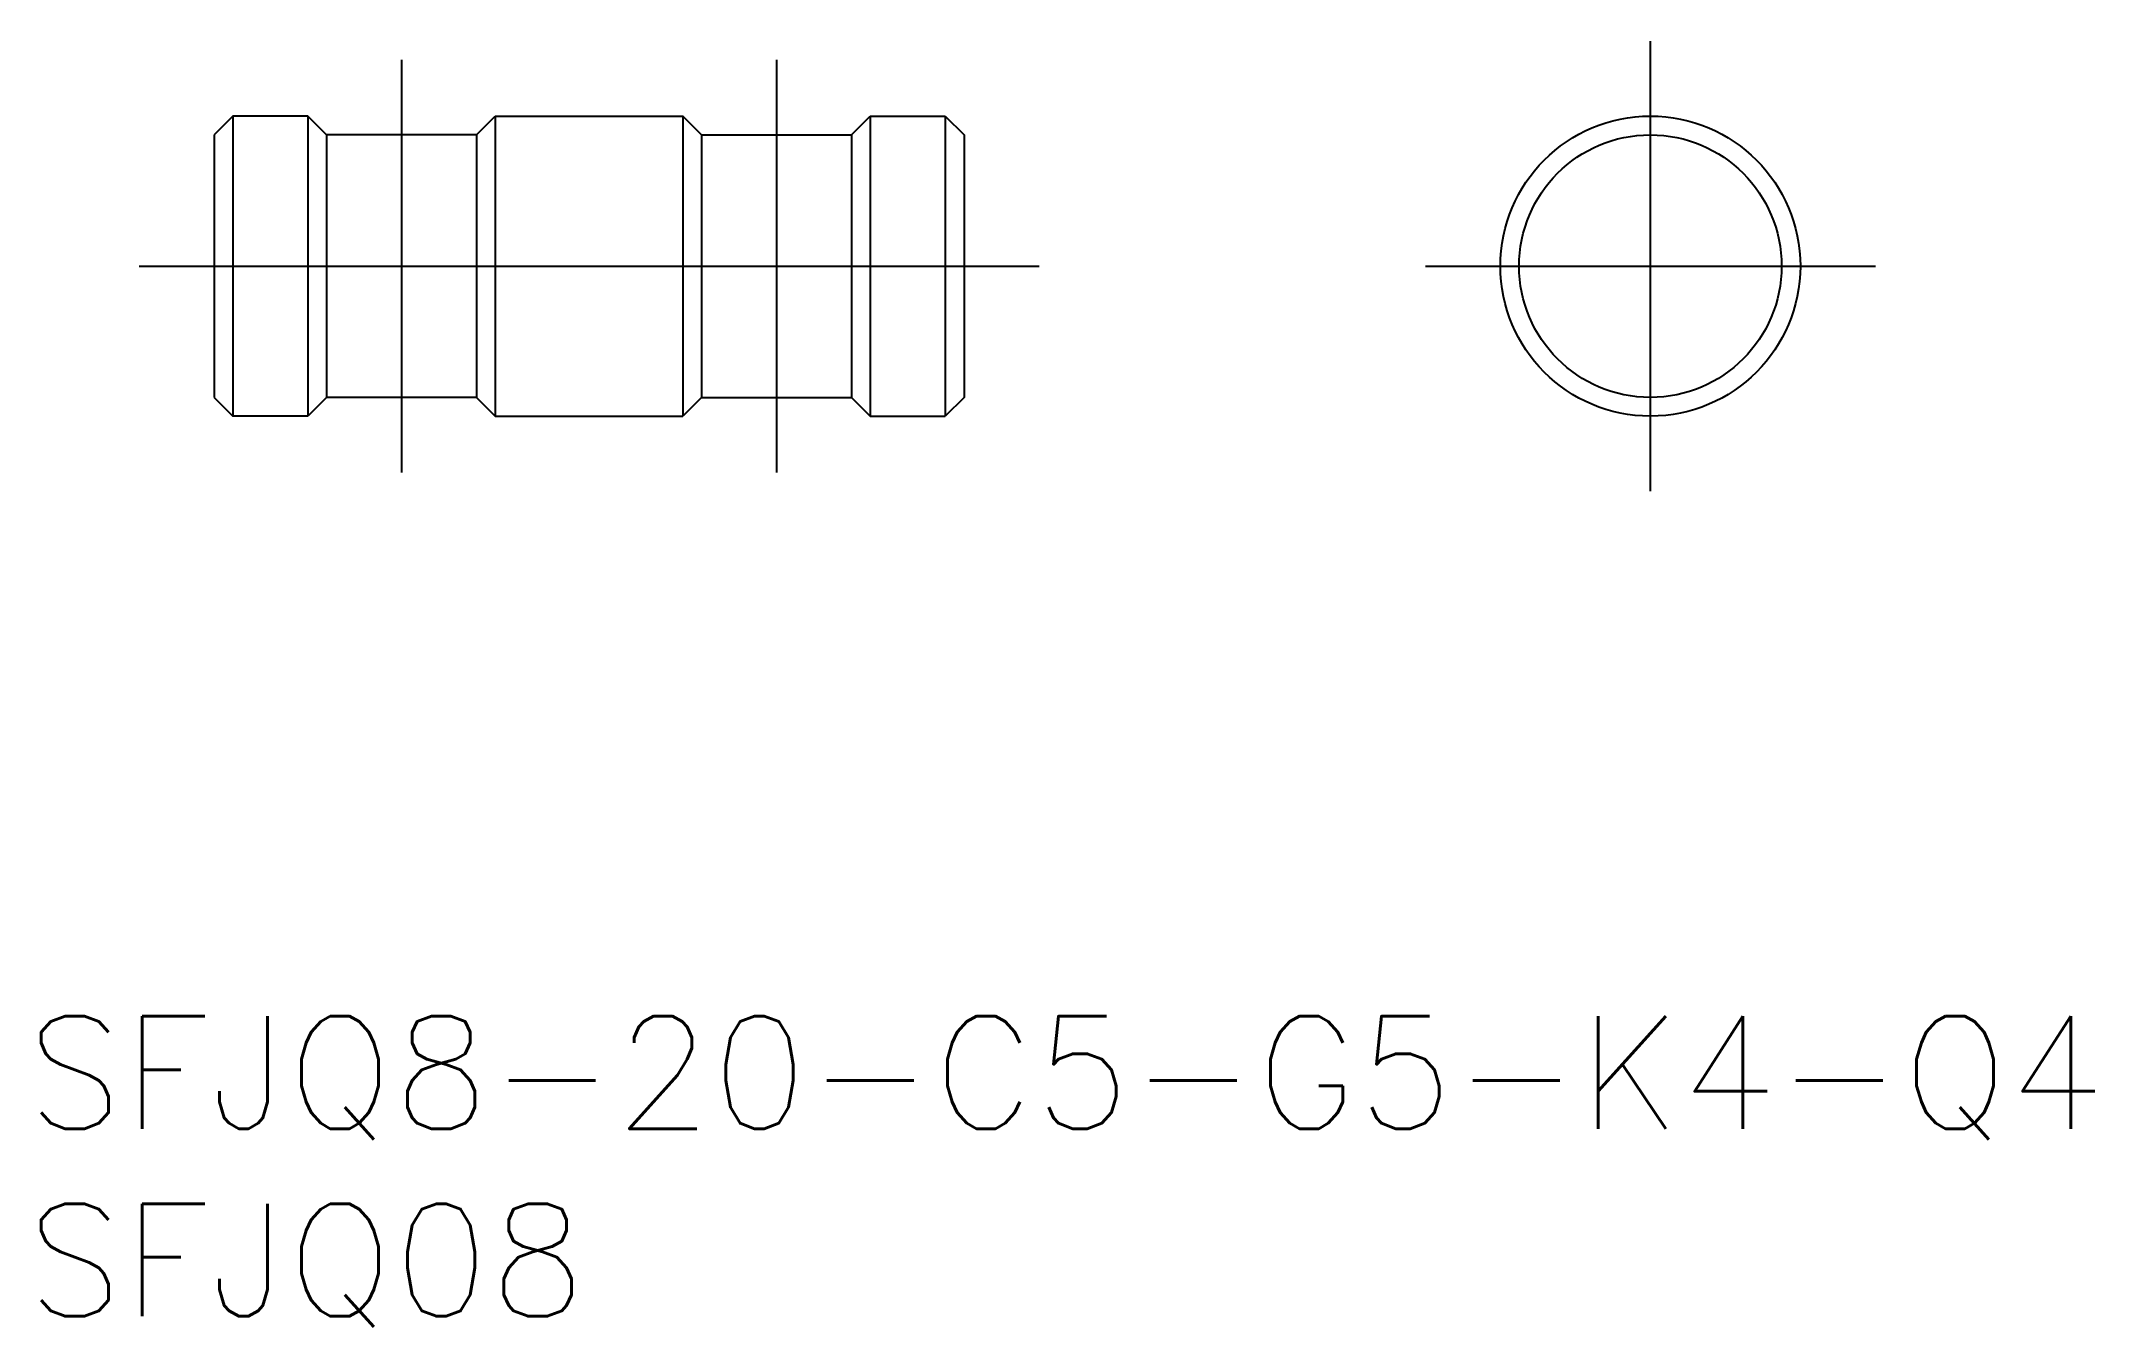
# Model space of a CAD drawing. Extents: x -42.9 to 11.9, y -28.3 to 6.
import ezdxf

# ---------------------------------------------------------------- set-up
doc = ezdxf.new("R2010")
doc.units = 0
doc.linetypes.add('CENTER', pattern=[50.8, 31.75, -6.35, 6.35, -6.35])
doc.layers.get('0').update_dxf_attribs({"linetype": 'CONTINUOUS'})
doc.layers.add('CENTER', color=1, linetype='CONTINUOUS')
doc.styles.get("Standard").update_dxf_attribs({"font": 'txt.shx', "height": 3, "bigfont": 'bigfont.shx'})

# ---------------------------------------------------------------- blocks, each defined once
blk = doc.blocks.new('*U2')
at = {"color": 7, "linetype": 'CONTINUOUS'}
blk.add_text('SFJQ8-20-C5-G5-K4-Q4', height=3, dxfattribs=at).set_placement((-43.302, -23))
blk = doc.blocks.new('*U3')
at = {"color": 7, "linetype": 'CONTINUOUS'}
blk.add_text('SFJQ08', height=3, dxfattribs=at).set_placement((-43.302, -28))

msp = doc.modelspace()

# ---------------------------------------------------------------- linework, layer by layer
at = {"color": 7, "linetype": 'CONTINUOUS'}
for p, q in [((-37.802, 4), (-38.302, 3.5)), ((-37.802, 4), (-37.802, -4)), ((-35.802, 4), (-37.802, 4)), ((-35.802, 4), (-35.802, -4)), ((-35.302, 3.5), (-35.802, 4)), ((-31.302, 3.5), (-30.802, 4)), ((-30.802, 4), (-25.802, 4)), ((-30.802, 4), (-30.802, -4)), ((-25.302, 3.5), (-25.802, 4)), ((-25.802, 4), (-25.802, -4)), ((-21.302, 3.5), (-20.802, 4)), ((-20.802, 4), (-18.802, 4)), ((-20.802, 4), (-20.802, -4)), ((-18.802, 4), (-18.802, -4)), ((-18.802, 4), (-18.302, 3.5)), ((-38.302, 3.5), (-38.302, -3.5)), ((-35.302, 3.5), (-35.302, -3.5)), ((-31.302, 3.5), (-35.302, 3.5)), ((-31.302, 3.5), (-31.302, -3.5)), ((-25.302, 3.5), (-25.302, -3.5)), ((-25.302, 3.5), (-21.302, 3.5)), ((-21.302, 3.5), (-21.302, -3.5)), ((-18.302, 3.5), (-18.302, -3.5)), ((-38.302, -3.5), (-37.802, -4)), ((-35.302, -3.5), (-35.802, -4)), ((-31.302, -3.5), (-35.302, -3.5)), ((-31.302, -3.5), (-30.802, -4)), ((-25.302, -3.5), (-25.802, -4)), ((-25.302, -3.5), (-21.302, -3.5)), ((-21.302, -3.5), (-20.802, -4)), ((-18.302, -3.5), (-18.802, -4)), ((-35.802, -4), (-37.802, -4)), ((-30.802, -4), (-25.802, -4)), ((-20.802, -4), (-18.802, -4))]:
    msp.add_line(p, q, dxfattribs=at)
for radius in [4, 3.5]:
    msp.add_circle((0, 0), radius, dxfattribs=at)
at = {"layer": 'CENTER', "color": 1, "linetype": 'CENTER'}
for p, q in [((-33.302, 5.5), (-33.302, -5.5)), ((-23.302, 5.5), (-23.302, -5.5)), ((0, -6), (0, 6)), ((-40.302, 0), (-16.302, 0)), ((-6, 0), (6, 0))]:
    msp.add_line(p, q, dxfattribs=at)

# ---------------------------------------------------------------- block references
at = {"color": 7, "linetype": 'CONTINUOUS'}
for name in ['*U2', '*U3']:
    msp.add_blockref(name, (0, 0), dxfattribs=at)

doc.saveas('drawing.dxf')
